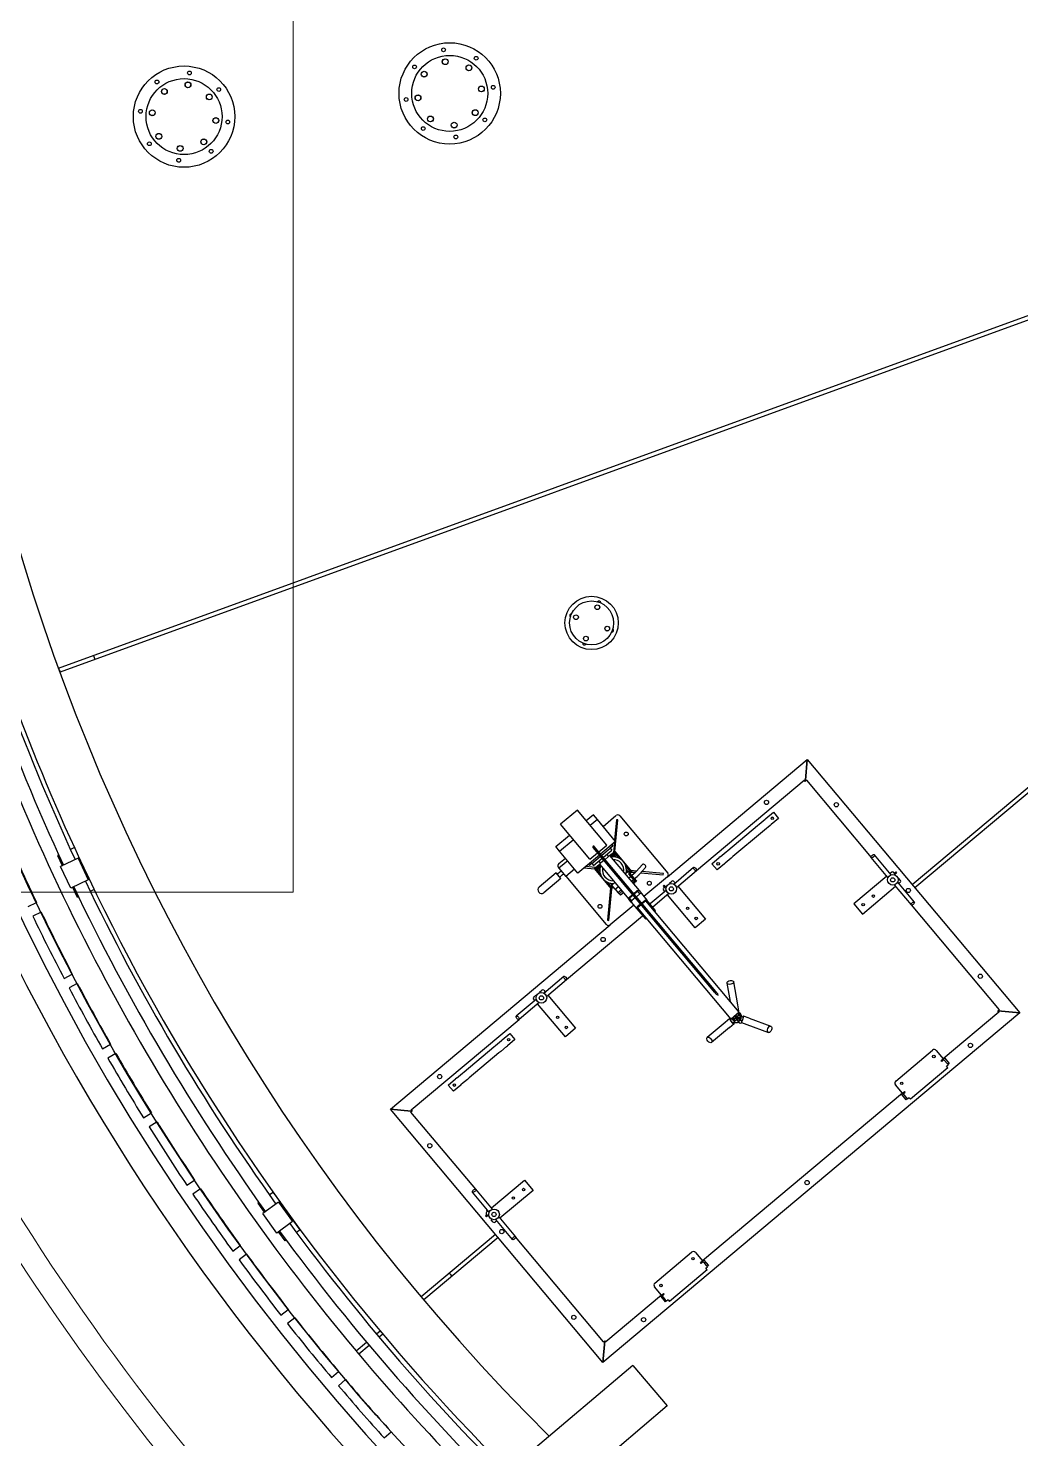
# Model space of a CAD drawing. Header units: millimetres. Extents: x 0 to 100323, y 0 to 59400.
# Drawn here: x 30133 to 33856, y 16654 to 21944 of the extents above; entities that cross this region are included whole.
import ezdxf

# ---------------------------------------------------------------- set-up
doc = ezdxf.new("R2010")
doc.units = ezdxf.units.MM
doc.header["$LTSCALE"] = 100
doc.layers.add('Detail Boundary', color=7, linetype='Continuous', lineweight=18)
doc.layers.add('Visible', color=7, linetype='Continuous', lineweight=25)
doc.layers.add('P_Condensate (CS)', color=40, linetype='Continuous', lineweight=18, true_color=0xffbf00)

# ---------------------------------------------------------------- blocks, each defined once
blk = doc.blocks.new('2dDetail1')
at = {"layer": 'Detail Boundary', "flags": 128}
blk.add_lwpolyline([(211.552, 187.035), (311.266, 187.035), (311.266, 264.162), (211.552, 264.162), (211.552, 187.035)], dxfattribs=at)

msp = doc.modelspace()

# ---------------------------------------------------------------- linework, layer by layer
at = {"layer": 'P_Condensate (CS)'}
for radius, start, end in [(8966, 196.19046, 314.03491), (8874, 196.363, 224.703)]:
    msp.add_arc((37611.5, 22215.6), radius, start, end, dxfattribs=at)
at = {"layer": 'Visible'}
for p, q in [((30247, 19543.7), (37202.9, 22075.4)), ((37208.4, 22060.4), (30252.5, 19528.7)), ((33447.7, 18732.3), (37275.5, 21944.2)), ((37285.8, 21931.9), (33458, 18720)), ((32530.4, 18761.4), (33054.3, 19201.1)), ((33047.6, 19123.6), (33054.3, 19201.1)), ((33054.3, 19201.1), (33047.6, 19123.6)), ((33054.3, 19201.1), (33851.4, 18251.2)), ((32639, 18784.7), (33043.3, 19124)), ((33044, 19124.6), (33043.3, 19124)), ((33047.2, 19119.4), (33043.3, 19124)), ((33045.9, 19122.3), (33044, 19124.6)), ((33047.6, 19123.6), (33045.3, 19121.7)), ((33051.8, 19123.3), (33047.2, 19119.4)), ((33049.5, 19121.3), (33047.6, 19123.6)), ((33048.9, 19122), (33051.2, 19123.9)), ((33051.8, 19123.3), (33051.2, 19123.9)), ((33051.8, 19123.3), (33294.6, 18833.8)), ((32192.5, 19011.6), (32128.9, 18958.3)), ((32302.7, 18880.3), (32192.5, 19011.6)), ((32252.7, 18993.6), (32226.2, 18971.4)), ((32267.5, 18976), (32252.7, 18993.6)), ((32900, 18980.2), (32927.7, 19003.5)), ((32927.7, 19003.5), (32947, 18980.5)), ((32239.1, 18827), (32128.9, 18958.3)), ((32267.5, 18976), (32241, 18953.8)), ((32336.2, 18894), (32267.5, 18976)), ((32288.9, 18950.4), (32337.5, 18991.3)), ((32339, 18974.9), (32332.4, 18898.6)), ((32333.6, 18855.9), (32344, 18974.5)), ((32344, 18974.5), (32339, 18974.9)), ((32351.6, 18990), (32531.6, 18775.5)), ((32756.9, 18860.1), (32868, 18953.4)), ((32868, 18953.4), (32874.7, 18959)), ((32874.7, 18959), (32896.7, 18977.4)), ((32916, 18954.4), (32893.9, 18936)), ((32900, 18980.2), (32896.7, 18977.4)), ((32916, 18954.4), (32919.3, 18957.2)), ((32947, 18980.5), (32919.3, 18957.2)), ((32111.3, 18875), (32162.7, 18918.1)), ((32126.1, 18857.4), (32177.4, 18900.5)), ((32336.2, 18894), (32279.9, 18846.8)), ((32331.6, 18890.1), (32328.4, 18853)), ((32887.3, 18930.4), (32776.2, 18837.1)), ((32893.9, 18936), (32887.3, 18930.4)), ((30247.7, 18843.5), (30243.4, 18841.4)), ((30243.4, 18841.4), (30260.8, 18804.3)), ((30306.3, 18871), (30291.4, 18864)), ((32126.1, 18857.4), (32111.3, 18875)), ((32194.9, 18775.4), (32126.1, 18857.4)), ((32275.3, 18842.9), (32194.9, 18775.4)), ((32239.1, 18827), (32268.2, 18851.4)), ((32247, 18811.3), (32279.2, 18838.3)), ((32707.9, 18327.4), (32251.3, 18871.6)), ((32712.5, 18331.2), (32255.9, 18875.4)), ((32272.8, 18855.2), (32302.7, 18880.3)), ((32283.8, 18842.2), (32316, 18869.2)), ((32290.2, 18834.5), (32322.4, 18861.5)), ((32308.2, 18836.1), (32296.9, 18826.6)), ((32303.2, 18845.4), (32309.9, 18837.5)), ((32308.2, 18836.1), (32313.7, 18840.7)), ((32313.7, 18840.7), (32332.9, 18856.8)), ((32313.7, 18840.7), (32423.8, 18709.6)), ((32320.6, 18873), (32316, 18869.2)), ((32316, 18869.2), (32322.4, 18861.5)), ((32332.4, 18851.2), (32316.3, 18837.7)), ((32318.6, 18835.7), (32332, 18846.9)), ((32325.1, 18876.9), (32320.6, 18873)), ((32321.3, 18881.5), (32325.1, 18876.9)), ((32331.6, 18842.7), (32324, 18836.3)), ((32330.1, 18836.2), (32331.1, 18837.1)), ((32331.1, 18837.1), (32332, 18836.1)), ((32331.6, 18842.7), (32333.9, 18844.6)), ((32338.1, 18835.1), (32331.6, 18842.7)), ((32333.9, 18844.6), (32332, 18846.9)), ((32349.3, 18830.9), (32332.4, 18851.2)), ((32332.9, 18856.8), (32397.1, 18780.2)), ((32728.2, 18836.1), (32724.9, 18833.3)), ((32728.2, 18836.1), (32750.2, 18854.6)), ((32750.2, 18854.6), (32756.9, 18860.1)), ((32776.2, 18837.1), (32769.5, 18831.6)), ((33369.8, 18769.2), (33306.9, 18844.1)), ((30320.1, 18831.1), (30254, 18800)), ((30292.4, 18718.6), (30254, 18800)), ((30260.8, 18804.3), (30261.3, 18803.4)), ((30320.1, 18831.1), (30358.4, 18749.7)), ((30322.2, 18826.6), (30326.7, 18828.7)), ((30323.5, 18823.9), (30325.3, 18824.7)), ((30327.8, 18819.3), (30325.3, 18824.7)), ((30330.5, 18820.6), (30326.7, 18828.7)), ((30327.8, 18819.3), (30354.2, 18763.2)), ((30357, 18764.5), (30330.5, 18820.6)), ((32124.5, 18794), (32121.8, 18797.2)), ((32123, 18811.3), (32147.6, 18831.8)), ((32156.6, 18821), (32123.7, 18793.4)), ((32123.7, 18793.4), (32149.4, 18762.7)), ((32132.1, 18783.4), (32126.7, 18778.9)), ((32138.9, 18807), (32138.8, 18806)), ((32139.8, 18806.9), (32138.9, 18807)), ((32182.4, 18790.4), (32149.4, 18762.7)), ((32218.2, 18795), (32257, 18791.6)), ((32260.8, 18796.3), (32223.6, 18799.5)), ((32234, 18808.2), (32237.8, 18803.6)), ((32242.4, 18807.5), (32237.8, 18803.6)), ((32247, 18811.3), (32242.4, 18807.5)), ((32247, 18811.3), (32253.4, 18803.7)), ((32253.4, 18803.7), (32285.6, 18830.7)), ((32256.3, 18792.5), (32275.4, 18808.6)), ((32320.5, 18715.9), (32256.3, 18792.5)), ((32278, 18805.5), (32261.9, 18792)), ((32261.9, 18792), (32278.9, 18771.8)), ((32266.1, 18791.7), (32279.5, 18802.9)), ((32268.1, 18789.4), (32266.1, 18791.7)), ((32268.1, 18789.4), (32270.4, 18791.3)), ((32278, 18797.7), (32270.4, 18791.3)), ((32270.4, 18791.3), (32276.8, 18783.6)), ((32272.6, 18819.7), (32279.2, 18811.8)), ((32275.4, 18808.6), (32280.9, 18813.2)), ((32275.4, 18808.6), (32385.5, 18677.4)), ((32276, 18790.8), (32277, 18791.6)), ((32276.8, 18789.8), (32276, 18790.8)), ((32292.3, 18822.7), (32280.9, 18813.2)), ((32391.5, 18780.7), (32374.5, 18800.9)), ((32377.4, 18781.9), (32376.4, 18781.1)), ((32383.1, 18781.4), (32376.6, 18789.1)), ((32376.6, 18782.9), (32377.4, 18781.9)), ((32385.4, 18783.4), (32383.1, 18781.4)), ((32385.4, 18783.4), (32387.3, 18781.1)), ((32414.7, 18782.8), (32393.4, 18784.7)), ((32413.6, 18781.6), (32436.5, 18807.5)), ((32425.6, 18771), (32448.5, 18796.9)), ((32553.8, 18734.1), (32628.7, 18797)), ((32564, 18721.8), (32639, 18784.7)), ((32697.2, 18810), (32724.9, 18833.3)), ((32716.4, 18787), (32697.2, 18810)), ((32744.2, 18810.3), (32716.4, 18787)), ((32744.2, 18810.3), (32747.5, 18813.1)), ((32769.5, 18831.6), (32747.5, 18813.1)), ((33357.5, 18758.9), (33294.6, 18833.8)), ((30358.4, 18749.7), (30292.4, 18718.6)), ((30354.2, 18763.2), (30356.8, 18757.8)), ((30355, 18756.9), (30356.8, 18757.8)), ((30356.3, 18754.2), (30360.8, 18756.3)), ((30357, 18764.5), (30360.8, 18756.3)), ((32113.3, 18776.2), (32049.4, 18722.5)), ((32130.7, 18755.5), (32066.7, 18701.8)), ((32130.7, 18755.5), (32113.3, 18776.2)), ((32126.7, 18778.9), (32117.5, 18771.2)), ((32135.7, 18768.2), (32126.5, 18760.5)), ((32135.7, 18768.2), (32141.1, 18772.7)), ((32301.8, 18582.7), (32150.2, 18763.4)), ((32304.1, 18741.8), (32321, 18721.6)), ((32315.3, 18737.7), (32321.8, 18730)), ((32321.8, 18730), (32319.5, 18728.1)), ((32322.3, 18735.6), (32321.4, 18736.6)), ((32321.8, 18730), (32333.3, 18739.6)), ((32334.7, 18714.6), (32321.8, 18730)), ((32323.3, 18736.5), (32322.3, 18735.6)), ((32371.6, 18771.8), (32383.1, 18781.4)), ((32383.1, 18781.4), (32388.3, 18775.2)), ((32384.4, 18772), (32388.3, 18775.2)), ((32384.4, 18772), (32410.1, 18741.4)), ((32384.5, 18756.4), (32392.1, 18762.8)), ((32387.3, 18781.1), (32385, 18779.1)), ((32386.9, 18776.8), (32391.5, 18780.7)), ((32388.3, 18775.2), (32414, 18744.6)), ((32397.1, 18780.2), (32389.5, 18773.8)), ((32394.8, 18744.1), (32402.4, 18750.6)), ((32396, 18766), (32406.2, 18774.6)), ((32396.2, 18779.4), (32410.2, 18778.2)), ((32398.8, 18739.3), (32406.5, 18745.7)), ((32402.7, 18742.5), (32407.5, 18736.7)), ((32403.7, 18733.5), (32407, 18736.3)), ((32406.2, 18753.8), (32416.5, 18762.4)), ((32407.5, 18736.7), (32407, 18736.3)), ((32410.1, 18741.4), (32414, 18744.6)), ((32430.4, 18776.4), (32514.8, 18769.1)), ((32515.3, 18774), (32434.5, 18781.1)), ((32530.4, 18761.4), (32442.3, 18687.5)), ((32514.8, 18769.1), (32515.3, 18774)), ((32515, 18727.7), (32518.1, 18730.2)), ((32522.6, 18724.9), (32518.1, 18730.2)), ((32538.3, 18738), (32546.7, 18745.1)), ((32540.3, 18735.6), (32538.3, 18738)), ((32553.7, 18744.5), (32558.9, 18738.4)), ((33353.3, 18764), (33229.2, 18659.8)), ((33371.6, 18779.4), (33365.5, 18774.3)), ((33385.8, 18770.4), (33378.7, 18778.8)), ((33381.1, 18730.8), (33444, 18655.8)), ((33386.9, 18779.8), (33381.6, 18775.3)), ((33383.4, 18768.3), (33385.8, 18770.4)), ((33384.2, 18772.3), (33389.5, 18776.8)), ((33386.9, 18779.8), (33389.5, 18776.8)), ((33393.4, 18741.1), (33456.3, 18666.1)), ((33397.3, 18756.6), (33394.9, 18754.6)), ((33404.4, 18748.1), (33397.3, 18756.6)), ((33397.7, 18736), (33403.8, 18741.1)), ((30299.6, 18722), (30300, 18721.1)), ((30317.5, 18684), (30300, 18721.1)), ((30321.9, 18686), (30317.5, 18684)), ((30380.5, 18713.7), (30365.6, 18706.6)), ((32316.8, 18720.4), (32306.1, 18598.5)), ((32311.1, 18598.1), (32321.5, 18716.7)), ((32319.5, 18728.1), (32321.4, 18725.8)), ((32328.2, 18722.3), (32320.5, 18715.9)), ((32321, 18721.6), (32325.6, 18725.4)), ((32323.7, 18727.7), (32321.4, 18725.8)), ((32334.7, 18714.6), (32346.2, 18724.3)), ((32334.7, 18714.6), (32345, 18702.4)), ((32345, 18702.4), (32356.5, 18712)), ((32349, 18697.5), (32345, 18702.4)), ((32349, 18697.5), (32360.5, 18707.2)), ((32349.9, 18698.2), (32354.7, 18692.4)), ((32365.2, 18701.2), (32354.7, 18692.4)), ((32365.2, 18701.2), (32365.4, 18701.3)), ((32395, 18666.1), (32385.5, 18677.4)), ((32388.2, 18685.4), (32399.5, 18694.9)), ((32401.5, 18692.6), (32388.4, 18681.7)), ((32396.6, 18671.9), (32388.4, 18681.7)), ((32409.6, 18682.9), (32397.1, 18672.3)), ((32404.1, 18698.8), (32415.4, 18708.3)), ((32419.1, 18707.4), (32406.1, 18696.4)), ((32426.8, 18697.3), (32414.2, 18686.7)), ((32418.1, 18716.4), (32418.5, 18716)), ((32418.5, 18715.9), (32418.5, 18716)), ((32427.3, 18697.6), (32419.1, 18707.4)), ((32423.8, 18709.6), (32433.3, 18698.2)), ((32433.3, 18698.2), (32453.5, 18674.1)), ((32525.7, 18710.5), (32465.4, 18659.9)), ((32536, 18698.3), (32475.7, 18647.7)), ((32515, 18727.7), (32519.5, 18722.3)), ((32520.6, 18706.2), (32515.4, 18712.4)), ((32516, 18719.4), (32524.5, 18726.5)), ((32524.5, 18726.5), (32526.5, 18724.1)), ((32635, 18569.9), (32530.9, 18694)), ((32569.2, 18726.1), (32673.3, 18602)), ((33261.3, 18621.5), (33385.4, 18725.7)), ((30133.2, 18649.6), (30164.7, 18664.7)), ((30182.1, 18628.6), (30150.5, 18613.5)), ((32404, 18655.4), (32315.9, 18581.5)), ((32395, 18666.1), (32415.2, 18641.9)), ((32415.2, 18641.9), (32446.4, 18604.8)), ((32429.9, 18658.7), (32417.3, 18648.2)), ((32449.2, 18607.1), (32418, 18644.3)), ((32769.2, 18227.9), (32418.3, 18646.1)), ((32418.7, 18646.5), (32431.3, 18657)), ((32447, 18673.1), (32434.5, 18662.6)), ((32435.9, 18660.9), (32448.5, 18671.4)), ((32799.9, 18253.6), (32449, 18671.8)), ((32450.8, 18671.8), (32482, 18634.6)), ((32484.7, 18636.9), (32453.5, 18674.1)), ((33229.2, 18659.8), (33261.3, 18621.5)), ((33444, 18655.8), (33774.3, 18262.2)), ((31491.6, 17889.8), (32315.9, 18581.5)), ((32151.8, 18375.9), (32437.4, 18615.5)), ((32306.1, 18598.5), (32311.1, 18598.1)), ((32673.3, 18602), (32635, 18569.9)), ((30267.6, 18380.4), (30298.6, 18396.6)), ((30317.2, 18361.2), (30286.2, 18345)), ((32066.6, 18325.3), (32141.5, 18388.2)), ((32076.8, 18313), (32151.8, 18375.9)), ((32766.5, 18293.3), (32754.2, 18363.1)), ((32793.9, 18281.7), (32778.8, 18367.4)), ((32028.8, 18310.6), (32037.3, 18317.7)), ((32037.3, 18317.7), (32039.3, 18315.2)), ((32051.1, 18329.2), (32059.5, 18336.3)), ((32053.1, 18326.8), (32051.1, 18329.2)), ((32066.5, 18335.7), (32071.7, 18329.6)), ((32082, 18317.3), (32186.1, 18193.2)), ((32038.5, 18301.7), (31963.5, 18238.8)), ((32048.8, 18289.4), (31973.8, 18226.5)), ((32033.4, 18297.4), (32028.2, 18303.5)), ((32147.8, 18161.1), (32043.7, 18285.2)), ((32799.9, 18253.6), (32769.2, 18227.9)), ((32797.9, 18259.3), (32793.9, 18281.7)), ((33773.5, 18253.8), (33564.8, 18078.6)), ((33769.7, 18258.4), (33774.3, 18262.2)), ((33773.5, 18253.8), (33769.7, 18258.4)), ((33851.4, 18251.2), (33769.7, 18258.4)), ((33769.7, 18258.4), (33851.4, 18251.2)), ((33771.6, 18256.1), (33772.3, 18256.6)), ((33772, 18260.3), (33772.6, 18259.6)), ((33772.3, 18256.6), (33774.2, 18254.3)), ((33772.6, 18259.6), (33774.8, 18261.5)), ((33773.5, 18253.8), (33774.2, 18254.3)), ((33774.8, 18261.5), (33774.3, 18262.2)), ((31569.5, 17887.3), (31973.8, 18226.5)), ((33851.4, 18251.2), (32288.7, 16939.9)), ((32746.7, 18215.2), (32680, 18159.2)), ((32764.1, 18229.8), (32746.7, 18215.2)), ((32762.7, 18196), (32780.2, 18210.6)), ((32769, 18228.1), (32766.6, 18226)), ((32772.3, 18230.4), (32782.4, 18218.4)), ((32773.4, 18231.4), (32780.2, 18223.4)), ((32773.8, 18231.7), (32780.6, 18223.7)), ((32775.7, 18233.3), (32780.9, 18227.2)), ((32776.9, 18213.8), (32782.4, 18218.4)), ((32780.6, 18223.7), (32780.2, 18223.4)), ((32780.9, 18227.2), (32780.6, 18223.7)), ((32785.7, 18234.6), (32780.9, 18227.2)), ((32782.3, 18238.8), (32787.2, 18232.9)), ((32792.4, 18226.7), (32782.4, 18218.4)), ((32791.8, 18236.7), (32786.9, 18242.6)), ((32790.1, 18224.8), (32799.1, 18214.1)), ((32790.3, 18238.5), (32798.5, 18242)), ((32796, 18222.4), (32790.6, 18228.9)), ((32793.4, 18248.1), (32798.5, 18242)), ((32800.6, 18226.3), (32795.2, 18232.8)), ((32795.3, 18249.7), (32802, 18241.7)), ((32795.7, 18250), (32802.4, 18242)), ((32796, 18222.4), (32796.9, 18221.4)), ((32796.8, 18251), (32806.9, 18239)), ((32806.9, 18239), (32797, 18230.6)), ((32798.5, 18242), (32802, 18241.7)), ((32808.3, 18221.8), (32799.3, 18232.5)), ((32801.5, 18225.2), (32800.6, 18226.3)), ((32802.4, 18242), (32802, 18241.7)), ((32814, 18234.4), (32805.3, 18237.6)), ((32808.6, 18214.6), (32827.9, 18207.5)), ((32836.5, 18231), (32815.1, 18238.8)), ((32827.9, 18207.5), (32909.7, 18177.7)), ((32836.5, 18231), (32918.3, 18201.2)), ((31885.7, 18129.1), (31907.7, 18147.6)), ((31911, 18150.4), (31907.7, 18147.6)), ((31911, 18150.4), (31938.8, 18173.7)), ((31958.1, 18150.7), (31930.3, 18127.4)), ((31938.8, 18173.7), (31958.1, 18150.7)), ((32186.1, 18193.2), (32147.8, 18161.1)), ((32762.7, 18196), (32696.1, 18140.1)), ((30411.7, 18116.2), (30442.1, 18133.6)), ((30462, 18098.9), (30431.6, 18081.5)), ((31767.9, 18030.3), (31879.1, 18123.6)), ((31898.4, 18100.6), (31787.2, 18007.3)), ((31879.1, 18123.6), (31885.7, 18129.1)), ((31905, 18106.1), (31898.4, 18100.6)), ((31927, 18124.6), (31905, 18106.1)), ((31927, 18124.6), (31930.3, 18127.4)), ((33386.5, 17995.5), (33524.4, 18111.2)), ((33538.4, 18110), (33564.8, 18078.6)), ((33582.5, 18045.1), (33441.5, 17926.8)), ((33557.1, 18072.2), (33564.8, 18078.6)), ((33559.7, 18069.1), (33557.1, 18072.2)), ((33561.2, 18070.4), (33559.7, 18069.1)), ((33567.4, 18075.5), (33561.2, 18070.4)), ((33566.1, 18077.1), (33564.8, 18078.6)), ((33570.7, 18080.9), (33566.1, 18077.1)), ((33566.1, 18077.1), (33567.4, 18075.5)), ((33567.4, 18075.5), (33570, 18072.4)), ((33570.7, 18080.9), (33569.4, 18082.5)), ((33570, 18072.4), (33578.9, 18061.8)), ((33570.7, 18080.9), (33587.4, 18061)), ((33577.3, 18051.2), (33583.4, 18056.4)), ((33582.5, 18045.1), (33577.3, 18051.2)), ((33578.9, 18061.8), (33583.4, 18056.4)), ((33587.4, 18061), (33582.8, 18057.2)), ((31708.2, 17980.2), (31736, 18003.5)), ((31739.3, 18006.3), (31736, 18003.5)), ((31739.3, 18006.3), (31761.3, 18024.7)), ((31780.6, 18001.7), (31758.6, 17983.3)), ((31761.3, 18024.7), (31767.9, 18030.3)), ((31787.2, 18007.3), (31780.6, 18001.7)), ((31727.5, 17957.2), (31708.2, 17980.2)), ((31755.2, 17980.5), (31727.5, 17957.2)), ((31755.2, 17980.5), (31758.6, 17983.3)), ((33411.6, 17950), (32661.6, 17320.8)), ((33411.6, 17950), (33385.2, 17981.5)), ((33408.3, 17944.7), (33407, 17946.2)), ((33412.9, 17948.5), (33408.3, 17944.7)), ((33408.3, 17944.7), (33425, 17924.7)), ((33411.6, 17950), (33419.2, 17956.5)), ((33412.9, 17948.5), (33411.6, 17950)), ((33412.9, 17948.5), (33414.2, 17947)), ((33414.2, 17947), (33420.3, 17952.1)), ((33414.2, 17947), (33416.8, 17943.9)), ((33416.8, 17943.9), (33425.7, 17933.3)), ((33419.2, 17956.5), (33421.8, 17953.4)), ((33421.8, 17953.4), (33420.3, 17952.1)), ((31491.6, 17889.8), (31569.1, 17883)), ((32288.7, 16939.9), (31491.6, 17889.8)), ((31569.1, 17883), (31491.6, 17889.8)), ((31573.3, 17882.7), (31568.7, 17878.8)), ((31569.5, 17887.3), (31568.8, 17886.7)), ((31570.7, 17884.4), (31568.8, 17886.7)), ((31571.4, 17885), (31569.1, 17883)), ((31569.1, 17883), (31571, 17880.7)), ((31569.5, 17887.3), (31573.3, 17882.7)), ((33429.6, 17928.6), (33425, 17924.7)), ((33425.7, 17933.3), (33430.2, 17927.8)), ((33436.4, 17933), (33430.2, 17927.8)), ((33436.4, 17933), (33441.5, 17926.8)), ((30565.3, 17857.5), (30595, 17876)), ((30616.2, 17842), (30586.4, 17823.5)), ((31570.5, 17881.4), (31568.2, 17879.5)), ((31568.2, 17879.5), (31568.7, 17878.8)), ((31811.6, 17589.4), (31568.7, 17878.8)), ((30728.2, 17604.5), (30757.2, 17624.1)), ((31870.2, 17519.5), (31994.3, 17623.7)), ((31994.3, 17623.7), (32026.4, 17585.4)), ((30779.6, 17590.9), (30750.6, 17571.4)), ((31051.3, 17577.9), (31037.6, 17568)), ((31051.3, 17577.9), (31078.8, 17539.8)), ((31862.2, 17504.1), (31799.3, 17579.1)), ((31874.5, 17514.4), (31811.6, 17589.4)), ((32026.4, 17585.4), (31902.3, 17481.2)), ((30998.5, 17539.7), (30994.6, 17536.8)), ((30994.6, 17536.8), (31018.6, 17503.6)), ((31071.8, 17540.9), (31012.7, 17498.1)), ((31071.8, 17540.9), (31124.6, 17468)), ((31074.8, 17536.9), (31078.8, 17539.8)), ((31076.5, 17534.4), (31078.2, 17535.6)), ((31081.7, 17530.7), (31078.2, 17535.6)), ((31084.1, 17532.5), (31078.8, 17539.8)), ((31081.7, 17530.7), (31118, 17480.5)), ((31120.4, 17482.3), (31084.1, 17532.5)), ((31084.2, 17532.5), (31084.1, 17532.5)), ((31855.7, 17511.9), (31853, 17509.6)), ((31065.4, 17425.2), (31012.7, 17498.1)), ((31018.6, 17503.6), (31019.2, 17502.8)), ((31124.6, 17468), (31065.4, 17425.2)), ((31118, 17480.5), (31121.5, 17475.6)), ((31119.9, 17474.5), (31121.5, 17475.6)), ((31120.4, 17482.3), (31125.7, 17475)), ((31120.4, 17482.3), (31120.5, 17482.3)), ((31121.7, 17472), (31125.7, 17475)), ((31153.3, 17436.9), (31125.7, 17475)), ((31854.1, 17493.6), (31848.7, 17489.1)), ((31851.3, 17486.1), (31848.7, 17489.1)), ((31858.3, 17488.6), (31851.2, 17497.1)), ((31851.3, 17486.1), (31856.7, 17490.6)), ((31851.8, 17504.1), (31857.9, 17509.3)), ((31853, 17509.6), (31852.9, 17509.6)), ((31853, 17508.9), (31854.9, 17506.7)), ((31860.7, 17490.7), (31858.3, 17488.6)), ((31869.8, 17474.9), (31872.2, 17476.9)), ((31876.9, 17466.4), (31869.8, 17474.9)), ((31890.1, 17471), (31884, 17465.8)), ((31885.8, 17476.1), (31948.7, 17401.1)), ((31898, 17486.3), (31960.9, 17411.4)), ((31071.9, 17429.9), (31072.5, 17429.1)), ((31096.5, 17395.9), (31072.5, 17429.1)), ((31153.3, 17436.9), (31139.6, 17427)), ((31606.3, 17187.1), (31885, 17421)), ((31895.3, 17408.7), (31616.5, 17174.9)), ((32291.2, 17017.8), (31960.9, 17411.4)), ((30900.2, 17357.6), (30928.5, 17378.2)), ((31100.4, 17398.7), (31096.5, 17395.9)), ((32483.3, 17237.7), (32621.2, 17353.4)), ((30952, 17345.9), (30923.7, 17325.3)), ((32635.3, 17352.2), (32661.6, 17320.8)), ((32654, 17314.3), (32661.6, 17320.8)), ((32656.5, 17311.3), (32654, 17314.3)), ((32658.1, 17312.6), (32656.5, 17311.3)), ((32664.2, 17317.7), (32658.1, 17312.6)), ((32662.9, 17319.2), (32661.6, 17320.8)), ((32667.5, 17323.1), (32662.9, 17319.2)), ((32662.9, 17319.2), (32664.2, 17317.7)), ((32664.2, 17317.7), (32666.8, 17314.6)), ((32667.5, 17323.1), (32666.2, 17324.6)), ((32666.8, 17314.6), (32675.7, 17304)), ((32667.5, 17323.1), (32684.2, 17303.2)), ((32675.7, 17304), (32680.3, 17298.5)), ((32684.2, 17303.2), (32679.6, 17299.3)), ((32679.3, 17287.3), (32538.3, 17169)), ((32674.1, 17293.4), (32680.3, 17298.5)), ((32679.3, 17287.3), (32674.1, 17293.4)), ((32508.4, 17192.2), (32482.1, 17223.6)), ((32508.4, 17192.2), (32516.1, 17198.6)), ((32516.1, 17198.6), (32518.7, 17195.6)), ((32518.7, 17195.6), (32517.1, 17194.3)), ((32508.4, 17192.2), (32299.7, 17017)), ((32505.1, 17186.8), (32503.8, 17188.3)), ((32509.7, 17190.7), (32505.1, 17186.8)), ((32505.1, 17186.8), (32521.8, 17166.9)), ((32509.7, 17190.7), (32508.4, 17192.2)), ((32509.7, 17190.7), (32511, 17189.1)), ((32511, 17189.1), (32517.1, 17194.3)), ((32511, 17189.1), (32513.6, 17186)), ((32513.6, 17186), (32522.5, 17175.4)), ((32526.4, 17170.8), (32521.8, 17166.9)), ((32522.5, 17175.4), (32527.1, 17170)), ((32533.2, 17175.1), (32527.1, 17170)), ((32533.2, 17175.1), (32538.3, 17169)), ((31081, 17117.1), (31108.5, 17138.8)), ((31133.2, 17107.3), (31105.7, 17085.7)), ((31439, 17046.8), (31452.6, 17058.2)), ((31462.9, 17045.9), (31449.3, 17034.5)), ((31363.1, 16983), (31402, 17015.7)), ((31412.3, 17003.5), (31373.3, 16970.8)), ((32295.8, 17021.6), (32288.7, 16939.9)), ((32288.7, 16939.9), (32295.8, 17021.6)), ((32291.2, 17017.8), (32295.8, 17021.6)), ((32291.2, 17017.8), (32291.8, 17017.1)), ((32294.1, 17019), (32291.8, 17017.1)), ((32293.5, 17019.7), (32294.1, 17019)), ((32295.8, 17021.6), (32299.7, 17017)), ((32297.7, 17019.3), (32297.1, 17018.8)), ((32297.1, 17018.8), (32299, 17016.5)), ((32299, 17016.5), (32299.7, 17017)), ((31270.4, 16883.4), (31297.2, 16906)), ((32400.2, 16929.1), (32019.4, 16605.6)), ((32400.2, 16929.1), (32529.7, 16776.7)), ((31323, 16875.4), (31296.3, 16852.8)), ((32529.7, 16776.7), (32148.8, 16453.2)), ((31468.2, 16656.6), (31494.1, 16680.2))]:
    msp.add_line(p, q, dxfattribs=at)
for centre, radius in [((37611.5, 22215.6), 8250), ((31713.8, 21699.7), 190), ((31690.9, 21863), 7), ((30717.6, 21612.5), 190), ((31713.8, 21699.7), 142.5), ((31582.1, 21798.9), 7), ((31697.1, 21818.5), 11), ((31697.1, 21818.5), 10.7), ((31786, 21795.5), 11), ((31786, 21795.5), 10.7), ((31813.1, 21831.4), 7), ((30717.6, 21612.5), 142.5), ((30616, 21742.5), 7), ((30737.7, 21776.3), 7), ((31618, 21771.9), 11), ((31618, 21771.9), 10.7), ((30643.8, 21707), 11), ((30643.8, 21707), 10.7), ((30732.3, 21731.6), 11), ((30732.3, 21731.6), 10.7), ((30812.2, 21686.4), 11), ((30812.2, 21686.4), 10.7), ((30847.7, 21714.1), 7), ((31595, 21682.9), 11), ((31595, 21682.9), 10.7), ((31832.7, 21716.4), 11), ((31832.7, 21716.4), 10.7), ((31877.2, 21722.6), 7), ((30553.9, 21632.6), 7), ((31550.4, 21676.7), 7), ((31809.7, 21627.4), 11), ((30598.5, 21627.1), 11), ((30598.5, 21627.1), 10.7), ((30836.8, 21597.9), 11), ((30836.8, 21597.9), 10.7), ((30881.4, 21592.4), 7), ((31641.6, 21603.8), 11), ((31641.6, 21603.8), 10.7), ((31730.6, 21580.8), 11), ((31730.6, 21580.8), 10.7), ((31809.7, 21627.4), 10.7), ((31845.6, 21600.4), 7), ((30623.1, 21538.6), 11), ((30623.1, 21538.6), 10.7), ((31614.6, 21567.9), 7), ((31736.8, 21536.3), 7), ((30587.6, 21510.9), 7), ((30703, 21493.4), 11), ((30703, 21493.4), 10.7), ((30791.5, 21517.9), 11), ((30791.5, 21517.9), 10.7), ((30819.2, 21482.5), 7), ((30697.6, 21448.7), 7), ((32246, 19713.7), 100), ((32246, 19713.7), 82.5), ((32187.3, 19735), 9), ((32187.3, 19735), 8.75), ((32267.4, 19772.4), 9), ((32267.4, 19772.4), 8.75), ((32304.7, 19692.3), 9), ((32304.7, 19692.3), 8.75), ((32224.6, 19654.9), 9), ((32224.6, 19654.9), 8.75), ((32901.9, 19040.5), 8), ((33163.8, 19031.8), 8), ((32923.6, 18980.4), 4.5), ((32375.9, 18922.2), 7.25), ((32720.6, 18810.1), 4.5), ((32462.6, 18737.2), 7.25), ((32544.9, 18716.2), 20), ((33375.5, 18750), 20), ((33375.5, 18750), 8), ((32544.9, 18716.2), 8), ((33302.7, 18688.9), 4.5), ((33433.7, 18710.1), 8), ((32277.6, 18650.5), 7.25), ((32605.9, 18643.4), 4.5), ((33264.4, 18656.8), 4.5), ((32638.1, 18605.1), 4.5), ((32289, 18526.3), 8), ((33703.7, 18388.4), 8), ((32057.7, 18307.4), 20), ((32057.7, 18307.4), 8), ((32118.7, 18234.6), 4.5), ((32150.9, 18196.3), 4.5), ((31934.6, 18150.6), 4.5), ((33666.8, 18129), 8), ((33529.4, 18087.4), 4.5), ((31676.2, 18012.1), 8), ((33409.1, 17986.5), 4.5), ((31731.6, 17980.3), 4.5), ((31639.3, 17752.7), 8), ((33054, 17614.7), 8), ((31991.2, 17588.5), 4.5), ((31880.1, 17495.2), 20), ((31952.9, 17556.3), 4.5), ((31880.1, 17495.2), 8), ((31909.3, 17430.9), 8), ((32626.2, 17329.5), 4.5), ((32505.9, 17228.6), 4.5), ((32179.3, 17109.2), 8), ((32441.1, 17100.5), 8)]:
    msp.add_circle(centre, radius, dxfattribs=at)
for centre, radius, start, end in [((37611.5, 22215.6), 8420, 189.63897, 170.21174), ((37611.5, 22215.6), 8326.9, 263.58269, 170.80482), ((37611.5, 22215.6), 8326.9, 188.37165, 261.92634), ((37611.5, 22215.6), 8099.1, 194.97824, 204.90221), ((37611.5, 22215.6), 8050.8, 194.97824, 204.9003), ((32273.3, 19788.8), 7, 358.6008, 141.3992), ((32170.8, 19741), 7, 88.6008, 231.3992), ((32321.2, 19686.3), 7, 268.6008, 51.3992), ((32218.6, 19638.5), 7, 178.6008, 321.3992), ((37611.5, 22215.6), 7695, 199.94043, 200.05957), ((37611.5, 22215.6), 8150, 200.05624, 219.94376), ((32344, 18983.6), 10, 40, 130), ((32923.6, 18980.4), 4.5, 310.0019, 129.9981), ((37611.5, 22215.6), 8250, 203.69076, 205.49389), ((32326.7, 18786.4), 50, 346.8699, 100), ((32129.5, 18803.6), 10, 130, 220), ((32326.7, 18786.4), 50, 160, 273.1301), ((32326.7, 18786.4), 40, 168.6822, 271.3178), ((32326.7, 18786.4), 40, 348.6822, 91.3178), ((37611.5, 22215.6), 8050.8, 205.54081, 215.55884), ((32523.9, 18769.1), 10, 310, 40), ((32549.9, 18741.3), 5, 40, 130), ((33374.9, 18775.6), 5, 40, 130), ((33400.6, 18744.9), 5, 310, 40), ((37611.5, 22215.6), 8099.1, 205.5389, 215.56075), ((32058, 18712.2), 13.5, 130, 310), ((32519.3, 18715.6), 5, 130, 220), ((37611.5, 22215.6), 8250, 205.77169, 207.57481), ((37611.5, 22215.6), 8285, 205.7711, 207.5754), ((32309.4, 18589.1), 10, 220, 310), ((37611.5, 22215.6), 8250, 207.85261, 209.65574), ((37611.5, 22215.6), 8285, 207.85202, 209.65632), ((32032.1, 18306.8), 5, 130, 220), ((32062.7, 18332.5), 5, 40, 130), ((32789.5, 18234.8), 20, 3.5782, 62.6794), ((32789.5, 18234.8), 20, 243.5782, 292.5424), ((32789.5, 18234.8), 6, 206.1038, 53.8962), ((32789.5, 18234.8), 3, 220, 40), ((32799.2, 18223.3), 3, 220, 40), ((32803.7, 18218), 6, 220, 40), ((32789.5, 18234.8), 11.9, 340.3386, 357.6638), ((37611.5, 22215.6), 8250, 209.93354, 211.73666), ((33530.8, 18103.6), 10, 40, 130), ((37611.5, 22215.6), 8285, 209.93295, 211.73725), ((33392.9, 17987.9), 10, 130, 220), ((31731.6, 17980.3), 4.5, 130.0019, 309.9981), ((37611.5, 22215.6), 8250, 212.01446, 213.81759), ((37611.5, 22215.6), 8285, 212.01387, 213.81817), ((37611.5, 22215.6), 8285, 214.0948, 215.8991), ((37611.5, 22215.6), 8250, 214.09538, 215.89851), ((37611.5, 22215.6), 8050.8, 216.19935, 226.21738), ((31855, 17500.3), 5, 130, 220), ((31880.7, 17469.6), 5, 220, 310), ((37611.5, 22215.6), 8099.1, 216.19744, 226.21929), ((32627.6, 17345.7), 10, 40, 130), ((37611.5, 22215.6), 8285, 216.17572, 217.98002), ((37611.5, 22215.6), 8250, 216.17631, 217.97944), ((37611.5, 22215.6), 7695, 219.94043, 220.05957), ((32489.7, 17230), 10, 130, 220), ((37611.5, 22215.6), 8250, 218.25723, 220.06036), ((37611.5, 22215.6), 8285, 218.25665, 220.06095), ((37611.5, 22215.6), 8150, 219.94376, 220.05624), ((37611.5, 22215.6), 8150, 220.05624, 237.91943), ((37611.5, 22215.6), 8285, 220.33757, 222.14187), ((37611.5, 22215.6), 8250, 220.33816, 222.14129)]:
    msp.add_arc(centre, radius, start, end, dxfattribs=at)
for centre, major_axis, ratio, start_param, end_param in [((37604.1, 22216.8), (1242.7, 7729), 0.999999, 1.533505, 2.518931), ((37604.1, 22216.8), (1274.5, 7926.4), 0.999999, 1.989732, 2.165944), ((37604.2, 22216.8), (1242.7, 7728.4), 0.999999, 2.078723, 2.080767), ((32442.5, 18802.2), (-5.99, 5.3), 0.699239, 3.141593, 6.283185), ((37604.1, 22216.8), (1274.5, 7926.4), 0.999999, 2.175909, 2.707456), ((32391, 18682), (-5.52, -4.63), 0.615661, 4.712389, 6.283185), ((32418.3, 18704.9), (5.52, 4.63), 0.615661, 0, 1.570796), ((32429, 18694.6), (4.29, 3.6), 0.615661, 0, 1.570796), ((32399.3, 18669.7), (-4.29, -3.6), 0.615661, 4.712389, 6.283185), ((32419.5, 18645.5), (-4.29, -3.6), 0.615661, 4.712389, 6.283185), ((32419.5, 18645.5), (-1.53, -1.29), 0.615661, 4.712389, 6.283185), ((32420.9, 18646.4), (-5.52, -4.63), 0.615661, 1.047198, 1.260274), ((32430.5, 18632.5), (-1.53, -1.29), 0.615661, 0, 1.266104), ((32449.3, 18670.5), (4.29, 3.6), 0.615661, 0, 1.570796), ((32449.3, 18670.5), (1.53, 1.29), 0.615661, 0, 1.570796), ((32448.2, 18669.3), (-5.52, -4.63), 0.615661, 1.881318, 2.094395), ((32460.2, 18657.5), (1.53, 1.29), 0.615661, 5.017082, 6.283185), ((32480.4, 18633.3), (1.53, 1.29), 0.615661, 5.017082, 6.283185), ((32480.4, 18633.3), (4.29, 3.6), 0.615661, 4.819738, 6.283185), ((32450.7, 18608.4), (-4.29, -3.6), 0.615661, 0, 1.463447), ((32450.7, 18608.4), (-1.53, -1.29), 0.615661, 0, 1.266104), ((32710.2, 18329.3), (9.9, -11.8), 0.19458, 4.712389, 7.853982), ((32785.6, 18257.2), (12.3, 2.2), 0.253021, 5.769444, 7.087037), ((32772.1, 18220.2), (8.03, -9.58), 0.253021, 2.265295, 7.159483), ((32810.8, 18227), (4.3, 11.7), 0.253021, 3.872292, 7.159483), ((37604.2, 22216.8), (1242.7, 7728.4), 0.999999, 2.428042, 2.430086)]:
    msp.add_ellipse(centre, major_axis=major_axis, ratio=ratio, start_param=start_param, end_param=end_param, dxfattribs=at)
for centre, major_axis, ratio in [((33300.8, 18839), (6.13, 5.14), 0.476683), ((32633.9, 18790.8), (5.14, -6.13), 0.476683), ((33450.1, 18661), (-6.13, -5.14), 0.476683), ((32146.7, 18382), (5.14, -6.13), 0.476683), ((32766.5, 18365.3), (12.3, 2.2), 0.573576), ((31968.7, 18232.7), (-5.14, 6.13), 0.476683), ((32914, 18189.5), (-4.3, -11.7), 0.573576), ((32688, 18149.6), (-8.03, 9.58), 0.573576), ((31805.5, 17584.3), (6.13, 5.14), 0.476683), ((31954.8, 17406.2), (-6.13, -5.14), 0.476683)]:
    msp.add_ellipse(centre, major_axis=major_axis, ratio=ratio, dxfattribs=at)
for points, knots in [([(32255.9, 18875.4), (32255.7, 18875.7), (32255.4, 18875.9), (32254.7, 18876.2), (32254.4, 18876.3), (32253.7, 18876.3), (32253.3, 18876.2), (32252.6, 18875.9), (32252.2, 18875.7), (32251.6, 18875.2), (32251.4, 18874.9), (32251, 18874.3), (32250.9, 18873.9), (32250.7, 18873.2), (32250.7, 18872.8), (32250.9, 18872.1), (32251.1, 18871.8), (32251.3, 18871.6)], [0.4680614, 0.4680614, 0.4680614, 0.4680614, 0.5909525, 0.5909525, 0.7138436, 0.7138436, 0.8265343, 0.8265343, 0.939225, 0.939225, 1.0519158, 1.0519158, 1.1646065, 1.1646065, 1.2874976, 1.2874976, 1.4103887, 1.4103887, 1.4103887, 1.4103887]), ([(32406.2, 18774.6), (32406.8, 18775.1), (32407.4, 18775.6), (32408.5, 18776.7), (32409.1, 18777.2), (32410.2, 18778.1), (32410.7, 18778.6), (32411.6, 18779.6), (32412.1, 18780), (32412.9, 18780.9), (32413.3, 18781.3), (32413.6, 18781.6)], [1.5707963, 1.5707963, 1.5707963, 1.5707963, 1.727876, 1.727876, 1.8849556, 1.8849556, 2.0420352, 2.0420352, 2.1991149, 2.1991149, 2.3561945, 2.3561945, 2.3561945, 2.3561945]), ([(32416.5, 18762.4), (32417.2, 18763), (32417.9, 18763.6), (32419.2, 18764.7), (32419.9, 18765.3), (32421.1, 18766.5), (32421.7, 18767.1), (32422.9, 18768.2), (32423.5, 18768.8), (32424.6, 18769.9), (32425.1, 18770.5), (32425.6, 18771)], [1.5707963, 1.5707963, 1.5707963, 1.5707963, 1.727876, 1.727876, 1.8849556, 1.8849556, 2.0420352, 2.0420352, 2.1991149, 2.1991149, 2.3561945, 2.3561945, 2.3561945, 2.3561945]), ([(32766.6, 18226), (32766.5, 18226), (32766.5, 18225.8), (32766.4, 18225.5), (32766.4, 18225.3), (32766.4, 18224.8), (32766.5, 18224.6), (32766.7, 18224), (32766.9, 18223.6), (32767, 18223.2), (32767.1, 18223.2), (32767.1, 18223.2)], [5.9587159, 5.9587159, 5.9587159, 5.9587159, 6.1093404, 6.1093404, 6.2599649, 6.2599649, 6.4104112, 6.4104112, 6.5608574, 6.5608574, 6.5821718, 6.5821718, 6.5821718, 6.5821718]), ([(32767.1, 18223.2), (32767.2, 18222.9), (32767.4, 18222.5), (32767.8, 18221.8), (32768.1, 18221.4), (32768.6, 18220.6), (32768.9, 18220.2), (32769.5, 18219.4), (32769.9, 18219), (32770.5, 18218.2), (32770.9, 18217.8), (32771.6, 18217), (32771.9, 18216.7), (32772.6, 18216), (32773, 18215.7), (32773.6, 18215.1), (32774, 18214.9), (32774.6, 18214.4), (32774.9, 18214.2), (32775.4, 18213.9), (32775.7, 18213.8), (32776.1, 18213.7), (32776.3, 18213.6), (32776.7, 18213.7), (32776.8, 18213.7), (32776.9, 18213.8)], [1.813395, 1.813395, 1.813395, 1.813395, 1.94114, 1.94114, 2.090199, 2.090199, 2.237294, 2.237294, 2.384389, 2.384389, 2.531483, 2.531483, 2.678578, 2.678578, 2.827638, 2.827638, 2.976697, 2.976697, 3.127143, 3.127143, 3.27759, 3.27759, 3.428214, 3.428214, 3.578839, 3.578839, 3.578839, 3.578839]), ([(32780, 18221.2), (32779.7, 18221.4), (32779.3, 18221.5), (32778.6, 18221.8), (32778.1, 18222.1), (32777.2, 18222.8), (32776.7, 18223.3), (32775.9, 18224.2), (32775.6, 18224.7), (32775, 18225.8), (32774.9, 18226.3), (32774.6, 18227.1), (32774.6, 18227.5), (32774.5, 18227.8)], [2.936126, 2.936126, 2.936126, 2.936126, 3.085354, 3.085354, 3.268349, 3.268349, 3.451344, 3.451344, 3.634339, 3.634339, 3.817333, 3.817333, 3.966561, 3.966561, 3.966561, 3.966561]), ([(32804.3, 18236.8), (32804.4, 18236.8), (32804.4, 18236.7), (32804.8, 18236.2), (32805.2, 18235.6), (32805.8, 18234.2), (32806.1, 18233.3), (32806.2, 18231.8), (32806.2, 18231.3), (32806.1, 18230.1), (32805.9, 18229.5), (32805.5, 18228.3), (32805.2, 18227.8), (32804.7, 18227), (32804.5, 18226.7), (32804.3, 18226.5)], [2.254899, 2.254899, 2.254899, 2.254899, 2.284509, 2.284509, 2.684932, 2.684932, 3.085354, 3.085354, 3.268349, 3.268349, 3.451344, 3.451344, 3.634339, 3.634339, 3.740516, 3.740516, 3.740516, 3.740516]), ([(32809.4, 18219.6), (32809.4, 18219.6), (32809.5, 18219.7), (32809.7, 18219.8), (32809.9, 18220), (32810.3, 18220.5), (32810.5, 18220.8), (32810.8, 18221.1), (32810.8, 18221.2), (32810.8, 18221.2)], [6.2382245, 6.2382245, 6.2382245, 6.2382245, 6.2599649, 6.2599649, 6.4104112, 6.4104112, 6.5608574, 6.5608574, 6.5821718, 6.5821718, 6.5821718, 6.5821718]), ([(32810.8, 18221.2), (32811, 18221.5), (32811.2, 18221.8), (32811.6, 18222.5), (32811.8, 18223), (32812.2, 18223.8), (32812.4, 18224.3), (32812.9, 18225.2), (32813, 18225.7), (32813.4, 18226.6), (32813.6, 18227.1), (32813.9, 18228.1), (32814, 18228.6), (32814.2, 18229.5), (32814.3, 18230), (32814.5, 18230.9), (32814.5, 18231.3), (32814.6, 18232), (32814.6, 18232.4), (32814.6, 18233.1), (32814.6, 18233.3), (32814.5, 18233.8), (32814.4, 18234), (32814.3, 18234.3), (32814.1, 18234.4), (32814, 18234.4)], [1.813395, 1.813395, 1.813395, 1.813395, 1.94114, 1.94114, 2.090199, 2.090199, 2.237294, 2.237294, 2.384389, 2.384389, 2.531483, 2.531483, 2.678578, 2.678578, 2.827638, 2.827638, 2.976697, 2.976697, 3.127143, 3.127143, 3.27759, 3.27759, 3.428214, 3.428214, 3.578839, 3.578839, 3.578839, 3.578839])]:
    msp.add_open_spline(points, degree=3, knots=knots, dxfattribs=at)
for points, weights in [([(31853, 17508.9), (31854.4, 17510.6), (31855.7, 17511.9)], [1, 1.05441190223, 1.07054785358]), ([(31852.9, 17509.6), (31852.8, 17509.4), (31853, 17508.9)], [1.07609286977, 1.06748821141, 1])]:
    msp.add_rational_spline(points, weights, degree=2, dxfattribs=at)

# ---------------------------------------------------------------- block references
at = {"layer": 'Detail Boundary', "xscale": 100, "yscale": 100, "zscale": 100}
msp.add_blockref('2dDetail1', (0, 0), dxfattribs=at)

doc.saveas('drawing.dxf')
